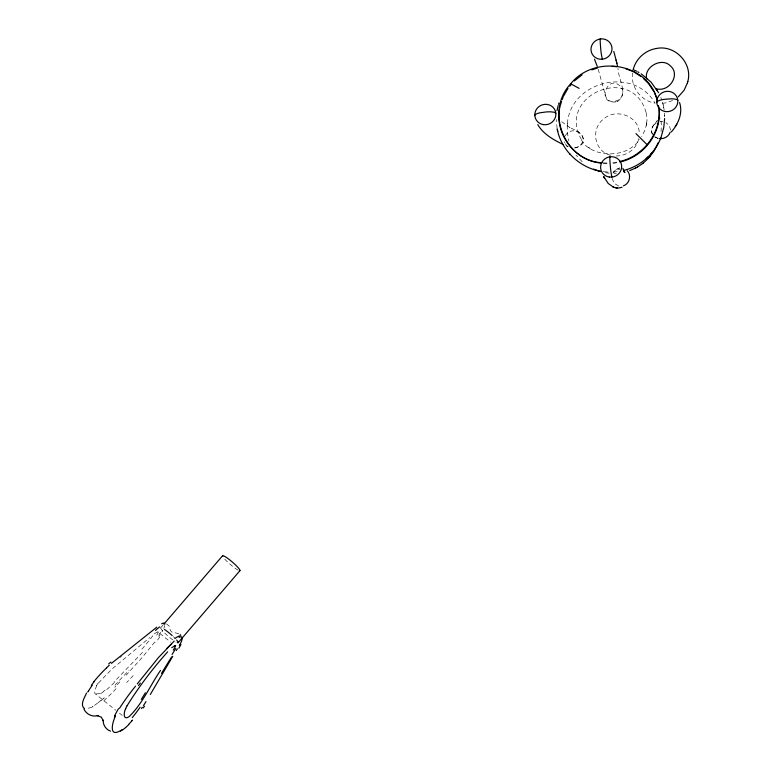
<?xml version="1.0" encoding="UTF-8"?>
<svg xmlns="http://www.w3.org/2000/svg" width="771" height="771" viewBox="0 0 771 771"><rect width="100%" height="100%" fill="white"/><g stroke="black" fill="none" stroke-linecap="round" stroke-linejoin="round"><path stroke-width="0.58" stroke-dasharray="3.85 2.89" d="M670.548 130.174L669.411 125.74L665.865 122.589M567.254 125.422L567.273 132.294L568.902 141.045M567.456 123.341C570.521 80.936 634.244 65.718 655.09 103.353M567.234 125.577L567.466 123.187M661.046 131.668L661.373 124.709L660.66 118.059M632.567 72.937C630.466 86.737 640.788 100.741 654.531 103.015M646.609 124.131L646.802 122.926L646.271 125.827L647.023 120.064L646.117 112.479L646.387 113.684C633.627 62.759 555.139 94.91 581.777 140.149L581.122 139.108C587.791 155.607 624.462 161.544 639.641 139.541M646.667 123.784L644.807 130.501L641.684 136.64M638.783 138.616C636.229 149.767 626.052 156.137 615.576 155.983M163.78 628.346L164.136 627.507A14.794 3.816 -51.1 0 0 164.763 625.464M612.926 173.099L615.827 169.581L619.768 167.972M96.741 685.573L94.669 690.662L94.91 693.563L115.775 710.236M565.124 135.956C573.73 121.105 595.559 142.731 574.867 148.013M161.958 631.796L162.43 630.977A16.856 4.481 -50.6 0 0 162.864 630.138M656.834 121.346L657.403 120.527C654.29 124.247 649.336 129.017 652.382 134.366M159.915 634.967L158.826 636.528M98.428 683.039L111.65 669.334L149.757 637.578M154.807 642.012L142.057 657.624L126.107 675.242M160.744 627.796L163.095 625.059M652.468 134.096C650.242 130.193 652.526 125.586 655.649 122.926L654.993 123.649M142.558 652.382L114.031 681.921M115.891 686.151L114.802 687.318M117.231 684.706L120.44 681.275M654.28 124.488L656.304 122.984M103.796 698.285L104.374 697.745M154.296 633.801L157.66 631.748L170.854 642.262M105.135 690.093L103.719 691.24M617.638 101.386C628.635 93.532 618.053 78.777 617.976 68.388M93.137 706.708L92.549 707.026M672.591 100.538L665.932 102.861L660.149 103.516M605.245 94.592C607.933 108.875 629.579 98.331 620.992 87.027C607.741 72.021 595.125 105.338 616.771 101.772M91.942 707.325L85.706 708.877M616.733 101.791L617.725 101.348M99.96 693.669L95.344 693.958M619.508 168.011L616.058 169.427L613.186 172.588L616.164 169.967L620.067 169.543M613.176 163.452L617.976 162.508M660.082 121.712L662.935 121.712M574.279 147.965C578.221 147.579 582.009 144.746 582.886 140.785C584.678 132.708 574.279 130.077 569.191 127.186L570.029 127.697L561.693 121.722M617.282 171.692L613.321 172.058M612.8 162.546L617.764 161.987M614.092 173.398L616.337 173.321M603.038 171.682L609.61 172.145M603.076 162.903L607.962 163.028M603.23 163.298L608.174 163.548M607.056 172.049L608.165 172.116M609.235 173.215L604.743 172.617M658.357 138.433L654.849 136.843M618.621 186.033L614.15 183.257L612.039 178.294M658.068 138.549L654.29 136.708M610.478 155.193C594.422 151.588 590.152 128.67 603.847 118.84C616.511 107.497 639.622 116.826 639.255 133.566M565.895 145.777L568.41 146.904M578.462 131.986L576.024 130.858M166.526 623.932L169.369 626.245L170.208 630.071L171.615 631.989L179.344 633.801M590.364 148.726L588.659 147.55L589.372 148.042M567.61 146.365L565.104 143.676M119.486 713.194L122.271 715.411M582.23 161.814L575.976 155.096M564.651 142.751L564.324 141.768M660.805 97.397L661.711 99.787M598.229 69.284L605.37 95.122M662.491 102.215L663.233 105.068M663.686 107.188L664.178 110.099M663.156 104.692L663.773 107.574M557.115 128.487L556.277 119.572M664.592 115.207L664.621 115.929M664.467 113.019L664.631 118.493M238.094 570.145A11.449 1.571 40.6 0 1 223.754 558.002M176.26 642.195A11.449 1.571 40.6 0 1 175.855 641.964M172.8 639.92A11.449 1.571 40.6 0 1 162.267 630.447A11.449 1.571 40.6 0 1 163.038 628.519M173.35 636.644A11.449 1.571 40.6 0 1 174.93 638.195M103.7 691.404A10.283 2.988 -47.7 0 1 99.758 693.987M114.445 682.402A34.888 8.105 -45.5 0 1 104.789 691.279M152.831 635.747A128.063 71.385 -42 0 1 140.216 651.052M158.392 631.844A8.857 2.872 -48.3 0 1 155.964 636.229M157.804 632.008A3.421 0.887 -50.5 0 1 157.776 632.278M121.471 656.323A102.032 1.224 -39.4 0 1 120.228 657.355M96.423 685.776A9.001 2.371 -46.7 0 1 98.158 683.106M160.619 632.307A23.091 6.438 -50.1 0 1 158.739 635.15M159.828 636.904A157.853 115.13 -34.2 0 1 155.8 642.436M133.171 675.579A227.512 40.15 -45.6 0 1 126.675 682.547M114.937 685.178A38.271 1.475 -47.3 0 1 129.143 670.163M116.064 688.696A48.563 12.057 -47.3 0 1 103.796 700.694M103.834 698.112A33.481 6.881 -47.2 0 1 100.731 700.897M100.934 700.338A32.045 6.785 -47.4 0 1 97.589 703.142M97.57 703.094A25.453 5.946 -48.3 0 1 93.599 705.947M92.886 706.371A24.306 6.823 -51.9 0 1 92.269 706.708"/><path stroke-width="1.16" d="M664.631 118.493L663.773 127.466L660.988 137.546M560.141 106.032C553.347 132.458 574.241 161.004 601.303 163.066M557.019 110.6L558.156 105.55M687.78 81.601C692.994 63.328 674.808 44.487 656.362 48.496M633.405 68.85C636.277 58.345 645.703 50.125 656.439 48.486M678.249 96.867L684.137 90.207L687.472 82.776M633.107 70.016L633.454 68.686M687.433 82.94L687.819 81.437M560.488 104.914L561.51 101.579M558.512 104.307L558.908 103.063M670.163 132.226C668.746 136.583 663.908 139.185 659.475 138.626M125.721 708.645C123.765 711.951 122.782 720.904 129.027 716.722C142.519 703.682 150.046 685.718 160.503 670.423M562.175 99.7L563.177 96.876M658.318 142.558L654.049 151.049L649.76 156.792M660.882 137.807C654.714 153.901 640.277 166.353 623.594 170.478M115.477 716.124C112.335 722.051 108.345 738.204 120.912 730.407M563.601 95.989L567.967 88.414M86.516 693.062C84.723 697.533 79.586 704.723 84.434 708.607M671.3 131.995C678.21 124.141 683.116 112.99 679.55 102.553M127.042 705.831C138.896 686.682 152.668 668.63 167.644 651.832M179.788 644.797L179.315 645.626M150.297 694.517L172.752 656.304M675.309 126.608L676.774 124.179M145.989 701.62L143.473 705.61M176.347 650.483L177.369 648.864M142.375 707.238L141.459 708.539M657.249 99.777C647.447 62.47 593.892 54.577 570.704 83.817C544.721 111.082 564.372 160.975 602.093 162.768M137.267 683.916L158.441 657.596L174.207 641.067M135.542 686.123L133.219 689.062A45.884 8.616 -54.7 0 0 122.088 704.386A30.888 6.39 -54.4 0 0 119.457 708.366M619.691 161.524C644.228 156.089 663.002 130.656 658.473 105.463M569.836 86.198L571.07 84.723M163.876 624.153L222.578 555.756M178.149 642.686L239.974 570.636M131.928 720.692L132.448 720.095M643.11 163.153L648.488 158.2M650.743 154.152L651.726 153.063M648.257 158.46L650.011 156.513M106.533 667.811L109.299 665.228M171.76 647.707L175.046 645.606M646.185 158.643L648.189 156.802M574.395 80.936L582.115 74.806M111.458 663.359L156.764 627.18M637.482 166.999L641.501 164.368M641.347 164.483L643.293 163.009M629.656 170.642L635.69 167.982M122.049 729.732L121.5 730.079M635.593 168.049L637.636 166.902M591.81 69.872L597.448 68.031M613.957 187.363L618.342 188.076L622.024 187.295M623.363 185.83C629.512 183.961 631.661 175.306 627.228 170.719M619.884 161.997C643.313 157.033 661.287 133.797 659.263 109.752M612.107 66.354L616.993 66.701M615.595 187.845L616.116 187.912M616.723 187.989L617.224 188.066M600.503 171.287C579.387 167.49 561.066 150.123 557.182 128.863M655.552 88.578C669.44 93.098 680.648 74.411 670.548 66.065C661.961 56.611 643.303 67.202 646.753 78.979M625.888 68.773L633.656 71.722L641.019 76.58M600.339 171.596L593.535 169.1M604.04 177.311L603.606 176.463L608.232 183.488L613.446 187.151M612.887 186.948L614.506 187.565M634.311 70.084L636.663 71.211M110.513 731.13C105.897 729.549 102.909 724.923 103.179 720.095L103.247 720.683L101.3 717.136L97.242 715.633L98.158 715.498C92.559 717.319 86.487 714.399 83.962 709.185M563.466 144.649C553.694 139.908 543.372 134.318 537.773 124.594M570.704 83.817L579.146 88.366M637.81 71.819L638.937 72.455M641.154 73.804L650.994 82.063L658.627 92.771M643.554 78.642L648.507 83.547L653.924 91.672M635.959 133.624L647.042 144.62M624.587 172.068L623.392 170.854L624.905 172.569L624.202 171.663M570.357 154.547L569.865 154.007M180.231 634.639L180.828 635.371M677.834 100.365L677.439 99.922A7.344 2.043 -4.7 0 0 676.148 99.343L673.825 98.948A10.707 2.978 -4.7 0 0 670.934 98.823L664.592 99.314A11.44 3.18 -4.7 0 0 661.769 99.796A11.922 3.315 -4.7 0 0 659.889 100.269L657.133 101.367L656.786 102.61A10.601 10.148 -22.3 0 0 668.139 111.622A10.601 10.148 -22.3 0 0 677.815 100.365A10.601 10.148 -22.3 0 0 666.481 91.364A10.601 10.148 -22.3 0 0 656.805 102.61M656.468 89.137L657.364 90.544M624.51 172.049L623.392 169.707L624.346 171.837L623.855 170.748M600.657 38.897L600.484 38.627A7.344 0.617 83.9 0 0 600.281 38.916L600.195 40.304A10.707 0.906 83.9 0 0 600.243 42.511L600.667 48.4A11.44 0.964 83.9 0 0 600.966 51.378A11.922 1.012 83.9 0 0 601.226 53.546L602.324 59.232A10.601 10.148 -22.3 0 0 611.981 47.947A10.601 10.148 -22.3 0 0 600.667 38.916A10.601 10.148 -22.3 0 0 591.01 50.182A10.601 10.148 -22.3 0 0 602.324 59.222M604.175 177.542L604.599 178.38M654.415 92.693L657.412 100.172M623.884 170.805L622.92 168.386M594.499 59.184L597.197 66.277M610.314 156.764L609.967 156.195L609.832 158.585A11.922 1.012 83.9 0 0 609.89 160.243A11.44 0.964 83.9 0 0 610.044 162.874L610.613 169.109A10.707 0.906 83.9 0 0 610.998 172.155L611.413 174.766A7.344 0.617 83.9 0 0 611.779 176.434L611.981 177.089M613.783 51.406L616.347 61.073M616.655 62.393L617.426 65.834M616.116 60.042L616.887 63.395M557.366 129.692L557.712 131.369M555.852 113.385L554.571 112.315L551.178 111.862A11.922 3.315 -4.7 0 0 549.087 111.824A11.44 3.18 -4.7 0 0 546.119 111.959L539.912 112.807A10.707 2.978 -4.7 0 0 537.368 113.51L535.546 114.339A7.344 2.043 -4.7 0 0 534.823 115.139L534.814 115.631M222.665 556.411A11.449 1.571 40.6 0 1 232.196 561.924A11.449 1.571 40.6 0 1 239.367 570.694M176.626 640.036A11.449 1.571 40.6 0 1 177.754 642.783M164.445 629.406A11.449 1.571 40.6 0 1 172.193 635.574M125.663 708.694A9.001 2.419 -55.8 0 1 127.013 705.841M166.864 648.411A102.032 55.502 -68.3 0 1 171.201 644.286M175.104 645.78A3.421 0.867 -52.3 0 1 175.084 646.059M175.701 645.491A8.857 2.246 -52.5 0 1 173.282 650.078M161.515 673.401A130.28 10.621 -59.2 0 1 171.596 656.959M114.532 716.76A33.818 10.283 -50.1 0 1 114.966 715.739M114.619 715.941A25.327 6.515 -52.7 0 1 118.532 708.655M140.351 683.096A67.838 18.639 -46.1 0 1 138.501 685.535M174.863 638.542A20.807 7.064 -56.8 0 1 179.816 635.892M179.065 637.395A14.996 3.874 -52.1 0 1 181.705 637.048L181.937 637.289A14.244 3.643 -51.6 0 1 182.187 638.089A14.456 3.701 -51.7 0 1 182.101 639.217A14.794 3.778 -51.8 0 1 181.474 641.279L181.108 642.137A18.012 4.481 -52.2 0 1 180.491 643.467A16.856 4.163 -52.3 0 1 179.816 644.768M180.963 644.498A23.091 5.407 -52.8 0 1 178.833 648.209M172.078 654.492A157.853 48.852 -63.8 0 1 175.788 648.517M145.362 692.772A227.512 75.568 -57.6 0 1 141.315 699.422M144.466 706.236A38.271 20.191 -56.4 0 1 143.29 707.971M140.129 707.219A48.563 12.779 -55.6 0 1 132.275 717.579M131.928 720.837A33.481 10.225 -55.8 0 1 129.065 723.892M128.988 724.364A32.045 9.589 -55.6 0 1 125.702 727.438M125.615 727.602A25.453 7.084 -54.7 0 1 121.731 730.378M121.028 730.831A24.306 5.638 -51.1 0 1 120.469 731.101M87.73 692.088A33.818 7.026 -52.7 0 1 88.222 691.144M88.482 691.067A25.327 6.476 -50.2 0 1 92.241 685.265M91.306 685.429A30.888 9.416 -48.4 0 1 93.995 681.815M93.811 681.786A45.884 14.822 -48.1 0 1 106.552 667.888M108.634 663.937A67.838 48.39 -58.8 0 1 110.87 662.038M155.434 630.466A20.807 3.527 -46.4 0 1 159.636 626.9M161.64 623.787A14.996 3.816 -50.8 0 1 164.396 623.276L164.637 623.508A14.244 3.662 -51.3 0 1 164.849 624.125M543.516 124.642A10.601 10.148 -22.3 0 0 555.236 110.725A10.601 10.148 -22.3 0 0 537.252 108.219A10.601 10.148 -22.3 0 0 543.516 124.642M609.312 177.041A10.601 10.148 -22.3 0 0 621.021 163.124A10.601 10.148 -22.3 0 0 603.038 160.628A10.601 10.148 -22.3 0 0 609.312 177.041"/></g></svg>
